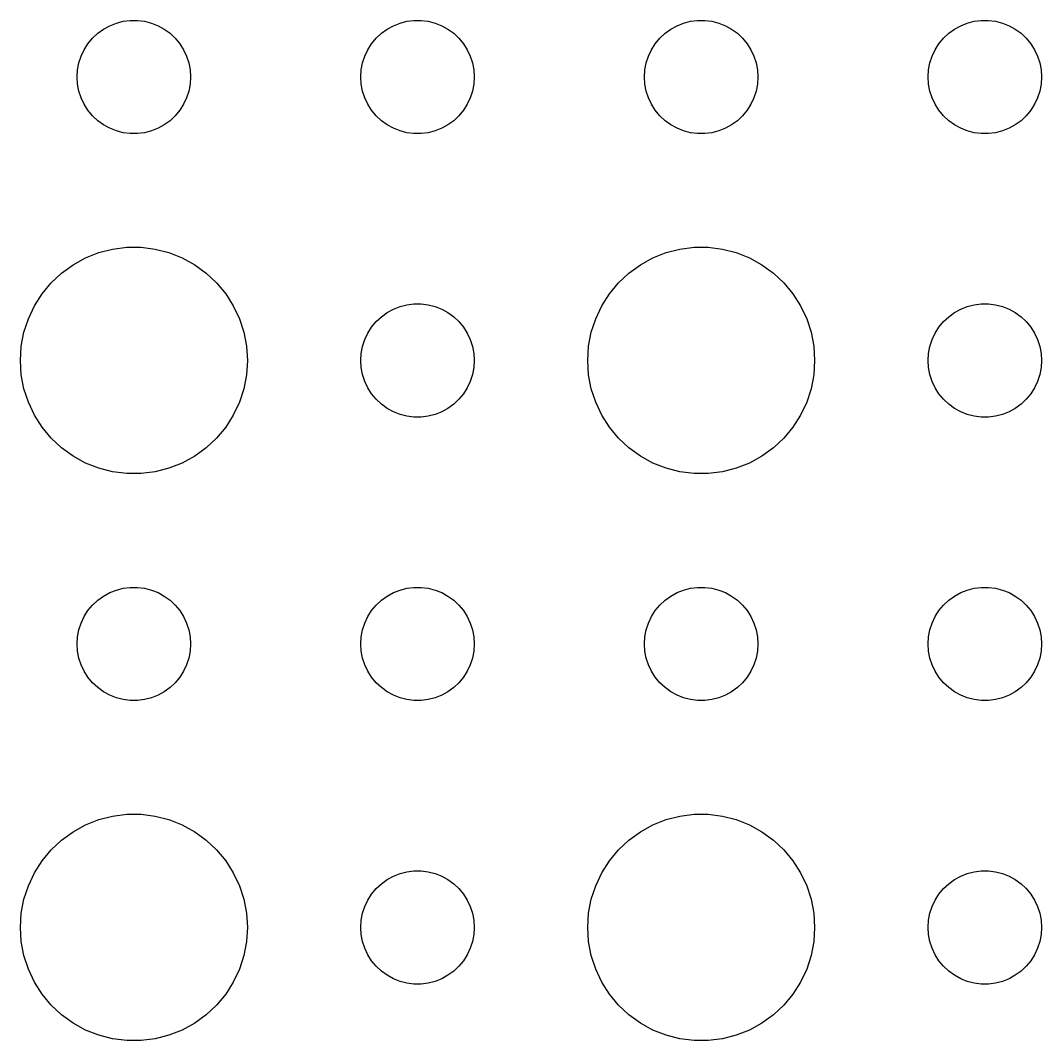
# Model space of a CAD drawing. Header units: metres. Extents: x -112 to 112, y -104 to 104.
# Drawn here: x -3 to 24, y 19.51 to 46.5 of the extents above; entities that cross this region are included whole.
import ezdxf

# ---------------------------------------------------------------- set-up
doc = ezdxf.new("R2010")
doc.units = ezdxf.units.M

msp = doc.modelspace()

# ---------------------------------------------------------------- linework, layer by layer
for p, q in [((-0.46352, 46.4266), (-0.28107, 46.4734)), ((-0.28107, 46.4734), (-0.09418, 46.497)), ((-0.09418, 46.497), (0.09418, 46.497)), ((0.09418, 46.497), (0.28107, 46.4734)), ((0.28107, 46.4734), (0.46352, 46.4266)), ((7.03647, 46.4266), (7.21892, 46.4734)), ((7.21892, 46.4734), (7.40581, 46.497)), ((7.40581, 46.497), (7.59418, 46.497)), ((7.59418, 46.497), (7.78107, 46.4734)), ((7.78107, 46.4734), (7.96352, 46.4266)), ((14.5365, 46.4266), (14.7189, 46.4734)), ((14.7189, 46.4734), (14.9058, 46.497)), ((14.9058, 46.497), (15.0942, 46.497)), ((15.0942, 46.497), (15.2811, 46.4734)), ((15.2811, 46.4734), (15.4635, 46.4266)), ((22.0365, 46.4266), (22.2189, 46.4734)), ((22.2189, 46.4734), (22.4058, 46.497)), ((22.4058, 46.497), (22.5942, 46.497)), ((22.5942, 46.497), (22.7811, 46.4734)), ((22.7811, 46.4734), (22.9635, 46.4266)), ((-0.95613, 46.1558), (-0.80373, 46.2665)), ((-0.80373, 46.2665), (-0.63866, 46.3572)), ((-0.63866, 46.3572), (-0.46352, 46.4266)), ((0.46352, 46.4266), (0.63866, 46.3572)), ((0.63866, 46.3572), (0.80373, 46.2665)), ((0.80373, 46.2665), (0.95613, 46.1558)), ((6.54385, 46.1558), (6.69626, 46.2665)), ((6.69626, 46.2665), (6.86133, 46.3572)), ((6.86133, 46.3572), (7.03647, 46.4266)), ((7.96352, 46.4266), (8.13866, 46.3572)), ((8.13866, 46.3572), (8.30373, 46.2665)), ((8.30373, 46.2665), (8.45613, 46.1558)), ((14.0439, 46.1558), (14.1963, 46.2665)), ((14.1963, 46.2665), (14.3613, 46.3572)), ((14.3613, 46.3572), (14.5365, 46.4266)), ((15.4635, 46.4266), (15.6387, 46.3572)), ((15.6387, 46.3572), (15.8037, 46.2665)), ((15.8037, 46.2665), (15.9561, 46.1558)), ((21.5439, 46.1558), (21.6963, 46.2665)), ((21.6963, 46.2665), (21.8613, 46.3572)), ((21.8613, 46.3572), (22.0365, 46.4266)), ((22.9635, 46.4266), (23.1387, 46.3572)), ((23.1387, 46.3572), (23.3037, 46.2665)), ((23.3037, 46.2665), (23.4561, 46.1558)), ((-1.21352, 45.8817), (-1.09344, 46.0268)), ((-1.09344, 46.0268), (-0.95613, 46.1558)), ((0.95613, 46.1558), (1.09344, 46.0268)), ((1.09344, 46.0268), (1.21352, 45.8817)), ((6.28647, 45.8817), (6.40654, 46.0268)), ((6.40654, 46.0268), (6.54385, 46.1558)), ((8.45613, 46.1558), (8.59344, 46.0268)), ((8.59344, 46.0268), (8.71352, 45.8817)), ((13.7865, 45.8817), (13.9065, 46.0268)), ((13.9065, 46.0268), (14.0439, 46.1558)), ((15.9561, 46.1558), (16.0934, 46.0268)), ((16.0934, 46.0268), (16.2135, 45.8817)), ((21.2865, 45.8817), (21.4065, 46.0268)), ((21.4065, 46.0268), (21.5439, 46.1558)), ((23.4561, 46.1558), (23.5934, 46.0268)), ((23.5934, 46.0268), (23.7135, 45.8817)), ((-1.39465, 45.5522), (-1.31445, 45.7226)), ((-1.31445, 45.7226), (-1.21352, 45.8817)), ((1.21352, 45.8817), (1.31445, 45.7226)), ((1.31445, 45.7226), (1.39465, 45.5522)), ((6.10533, 45.5522), (6.18553, 45.7226)), ((6.18553, 45.7226), (6.28647, 45.8817)), ((8.71352, 45.8817), (8.81445, 45.7226)), ((8.81445, 45.7226), (8.89465, 45.5522)), ((13.6053, 45.5522), (13.6855, 45.7226)), ((13.6855, 45.7226), (13.7865, 45.8817)), ((16.2135, 45.8817), (16.3145, 45.7226)), ((16.3145, 45.7226), (16.3947, 45.5522)), ((21.1053, 45.5522), (21.1855, 45.7226)), ((21.1855, 45.7226), (21.2865, 45.8817)), ((23.7135, 45.8817), (23.8145, 45.7226)), ((23.8145, 45.7226), (23.8947, 45.5522)), ((-1.48816, 45.188), (-1.45287, 45.373)), ((-1.45287, 45.373), (-1.39465, 45.5522)), ((1.39465, 45.5522), (1.45287, 45.373)), ((1.45287, 45.373), (1.48816, 45.188)), ((6.01183, 45.188), (6.04712, 45.373)), ((6.04712, 45.373), (6.10533, 45.5522)), ((8.89465, 45.5522), (8.95287, 45.373)), ((8.95287, 45.373), (8.98816, 45.188)), ((13.5118, 45.188), (13.5471, 45.373)), ((13.5471, 45.373), (13.6053, 45.5522)), ((16.3947, 45.5522), (16.4529, 45.373)), ((16.4529, 45.373), (16.4882, 45.188)), ((21.0118, 45.188), (21.0471, 45.373)), ((21.0471, 45.373), (21.1053, 45.5522)), ((23.8947, 45.5522), (23.9529, 45.373)), ((23.9529, 45.373), (23.9882, 45.188)), ((-1.5, 45), (-1.48816, 45.188)), ((1.48816, 45.188), (1.5, 45)), ((6, 45), (6.01183, 45.188)), ((8.98816, 45.188), (9, 45)), ((13.5, 45), (13.5118, 45.188)), ((16.4882, 45.188), (16.5, 45)), ((21, 45), (21.0118, 45.188)), ((23.9882, 45.188), (24, 45)), ((-1.48816, 44.812), (-1.5, 45)), ((1.5, 45), (1.48816, 44.812)), ((6.01183, 44.812), (6, 45)), ((9, 45), (8.98816, 44.812)), ((13.5118, 44.812), (13.5, 45)), ((16.5, 45), (16.4882, 44.812)), ((21.0118, 44.812), (21, 45)), ((24, 45), (23.9882, 44.812)), ((-1.45287, 44.627), (-1.48816, 44.812)), ((-1.39465, 44.4478), (-1.45287, 44.627)), ((1.45287, 44.627), (1.39465, 44.4478)), ((1.48816, 44.812), (1.45287, 44.627)), ((6.04712, 44.627), (6.01183, 44.812)), ((6.10533, 44.4478), (6.04712, 44.627)), ((8.95287, 44.627), (8.89465, 44.4478)), ((8.98816, 44.812), (8.95287, 44.627)), ((13.5471, 44.627), (13.5118, 44.812)), ((13.6053, 44.4478), (13.5471, 44.627)), ((16.4529, 44.627), (16.3947, 44.4478)), ((16.4882, 44.812), (16.4529, 44.627)), ((21.0471, 44.627), (21.0118, 44.812)), ((21.1053, 44.4478), (21.0471, 44.627)), ((23.9529, 44.627), (23.8947, 44.4478)), ((23.9882, 44.812), (23.9529, 44.627)), ((-1.31445, 44.2774), (-1.39465, 44.4478)), ((1.39465, 44.4478), (1.31445, 44.2774)), ((6.18553, 44.2774), (6.10533, 44.4478)), ((8.89465, 44.4478), (8.81445, 44.2774)), ((13.6855, 44.2774), (13.6053, 44.4478)), ((16.3947, 44.4478), (16.3145, 44.2774)), ((21.1855, 44.2774), (21.1053, 44.4478)), ((23.8947, 44.4478), (23.8145, 44.2774)), ((-1.21352, 44.1183), (-1.31445, 44.2774)), ((-1.09344, 43.9732), (-1.21352, 44.1183)), ((1.21352, 44.1183), (1.09344, 43.9732)), ((1.31445, 44.2774), (1.21352, 44.1183)), ((6.28647, 44.1183), (6.18553, 44.2774)), ((6.40654, 43.9732), (6.28647, 44.1183)), ((8.71352, 44.1183), (8.59344, 43.9732)), ((8.81445, 44.2774), (8.71352, 44.1183)), ((13.7865, 44.1183), (13.6855, 44.2774)), ((13.9065, 43.9732), (13.7865, 44.1183)), ((16.2135, 44.1183), (16.0934, 43.9732)), ((16.3145, 44.2774), (16.2135, 44.1183)), ((21.2865, 44.1183), (21.1855, 44.2774)), ((21.4065, 43.9732), (21.2865, 44.1183)), ((23.7135, 44.1183), (23.5934, 43.9732)), ((23.8145, 44.2774), (23.7135, 44.1183)), ((-0.95613, 43.8442), (-1.09344, 43.9732)), ((-0.80373, 43.7335), (-0.95613, 43.8442)), ((0.95613, 43.8442), (0.80373, 43.7335)), ((1.09344, 43.9732), (0.95613, 43.8442)), ((6.54385, 43.8442), (6.40654, 43.9732)), ((6.69626, 43.7335), (6.54385, 43.8442)), ((8.45613, 43.8442), (8.30373, 43.7335)), ((8.59344, 43.9732), (8.45613, 43.8442)), ((14.0439, 43.8442), (13.9065, 43.9732)), ((14.1963, 43.7335), (14.0439, 43.8442)), ((15.9561, 43.8442), (15.8037, 43.7335)), ((16.0934, 43.9732), (15.9561, 43.8442)), ((21.5439, 43.8442), (21.4065, 43.9732)), ((21.6963, 43.7335), (21.5439, 43.8442)), ((23.4561, 43.8442), (23.3037, 43.7335)), ((23.5934, 43.9732), (23.4561, 43.8442)), ((-0.63866, 43.6428), (-0.80373, 43.7335)), ((-0.46352, 43.5734), (-0.63866, 43.6428)), ((-0.28107, 43.5266), (-0.46352, 43.5734)), ((-0.09418, 43.503), (-0.28107, 43.5266)), ((0.09418, 43.503), (-0.09418, 43.503)), ((0.28107, 43.5266), (0.09418, 43.503)), ((0.46352, 43.5734), (0.28107, 43.5266)), ((0.63866, 43.6428), (0.46352, 43.5734)), ((0.80373, 43.7335), (0.63866, 43.6428)), ((6.86133, 43.6428), (6.69626, 43.7335)), ((7.03647, 43.5734), (6.86133, 43.6428)), ((7.21892, 43.5266), (7.03647, 43.5734)), ((7.40581, 43.503), (7.21892, 43.5266)), ((7.59418, 43.503), (7.40581, 43.503)), ((7.78107, 43.5266), (7.59418, 43.503)), ((7.96352, 43.5734), (7.78107, 43.5266)), ((8.13866, 43.6428), (7.96352, 43.5734)), ((8.30373, 43.7335), (8.13866, 43.6428)), ((14.3613, 43.6428), (14.1963, 43.7335)), ((14.5365, 43.5734), (14.3613, 43.6428)), ((14.7189, 43.5266), (14.5365, 43.5734)), ((14.9058, 43.503), (14.7189, 43.5266)), ((15.0942, 43.503), (14.9058, 43.503)), ((15.2811, 43.5266), (15.0942, 43.503)), ((15.4635, 43.5734), (15.2811, 43.5266)), ((15.6387, 43.6428), (15.4635, 43.5734)), ((15.8037, 43.7335), (15.6387, 43.6428)), ((21.8613, 43.6428), (21.6963, 43.7335)), ((22.0365, 43.5734), (21.8613, 43.6428)), ((22.2189, 43.5266), (22.0365, 43.5734)), ((22.4058, 43.503), (22.2189, 43.5266)), ((22.5942, 43.503), (22.4058, 43.503)), ((22.7811, 43.5266), (22.5942, 43.503)), ((22.9635, 43.5734), (22.7811, 43.5266)), ((23.1387, 43.6428), (22.9635, 43.5734)), ((23.3037, 43.7335), (23.1387, 43.6428)), ((-1.27733, 40.2145), (-0.92705, 40.3532)), ((-0.92705, 40.3532), (-0.56213, 40.4469)), ((-0.56213, 40.4469), (-0.18837, 40.4941)), ((-0.18837, 40.4941), (0.18837, 40.4941)), ((0.18837, 40.4941), (0.56213, 40.4469)), ((0.56213, 40.4469), (0.92705, 40.3532)), ((0.92705, 40.3532), (1.27733, 40.2145)), ((13.7227, 40.2145), (14.0729, 40.3532)), ((14.0729, 40.3532), (14.4379, 40.4469)), ((14.4379, 40.4469), (14.8116, 40.4941)), ((14.8116, 40.4941), (15.1884, 40.4941)), ((15.1884, 40.4941), (15.5621, 40.4469)), ((15.5621, 40.4469), (15.927, 40.3532)), ((15.927, 40.3532), (16.2773, 40.2145)), ((-1.91226, 39.8115), (-1.60747, 40.033)), ((-1.60747, 40.033), (-1.27733, 40.2145)), ((1.27733, 40.2145), (1.60747, 40.033)), ((1.60747, 40.033), (1.91226, 39.8115)), ((13.0877, 39.8115), (13.3925, 40.033)), ((13.3925, 40.033), (13.7227, 40.2145)), ((16.2773, 40.2145), (16.6075, 40.033)), ((16.6075, 40.033), (16.9123, 39.8115)), ((-2.1869, 39.5536), (-1.91226, 39.8115)), ((1.91226, 39.8115), (2.1869, 39.5536)), ((12.8131, 39.5536), (13.0877, 39.8115)), ((16.9123, 39.8115), (17.1869, 39.5536)), ((-2.42705, 39.2634), (-2.1869, 39.5536)), ((2.1869, 39.5536), (2.42705, 39.2634)), ((12.5729, 39.2634), (12.8131, 39.5536)), ((17.1869, 39.5536), (17.427, 39.2634)), ((-2.62891, 38.9453), (-2.42705, 39.2634)), ((2.42705, 39.2634), (2.62891, 38.9453)), ((12.3711, 38.9453), (12.5729, 39.2634)), ((17.427, 39.2634), (17.6289, 38.9453)), ((-2.78932, 38.6044), (-2.62891, 38.9453)), ((2.62891, 38.9453), (2.78932, 38.6044)), ((6.86133, 38.8572), (7.03647, 38.9266)), ((7.03647, 38.9266), (7.21892, 38.9734)), ((7.21892, 38.9734), (7.40581, 38.997)), ((7.40581, 38.997), (7.59418, 38.997)), ((7.59418, 38.997), (7.78107, 38.9734)), ((7.78107, 38.9734), (7.96352, 38.9266)), ((7.96352, 38.9266), (8.13866, 38.8572)), ((12.2107, 38.6044), (12.3711, 38.9453)), ((17.6289, 38.9453), (17.7893, 38.6044)), ((21.8613, 38.8572), (22.0365, 38.9266)), ((22.0365, 38.9266), (22.2189, 38.9734)), ((22.2189, 38.9734), (22.4058, 38.997)), ((22.4058, 38.997), (22.5942, 38.997)), ((22.5942, 38.997), (22.7811, 38.9734)), ((22.7811, 38.9734), (22.9635, 38.9266)), ((22.9635, 38.9266), (23.1387, 38.8572)), ((6.40654, 38.5268), (6.54385, 38.6558)), ((6.54385, 38.6558), (6.69626, 38.7665)), ((6.69626, 38.7665), (6.86133, 38.8572)), ((8.13866, 38.8572), (8.30373, 38.7665)), ((8.30373, 38.7665), (8.45613, 38.6558)), ((8.45613, 38.6558), (8.59344, 38.5268)), ((21.4065, 38.5268), (21.5439, 38.6558)), ((21.5439, 38.6558), (21.6963, 38.7665)), ((21.6963, 38.7665), (21.8613, 38.8572)), ((23.1387, 38.8572), (23.3037, 38.7665)), ((23.3037, 38.7665), (23.4561, 38.6558)), ((23.4561, 38.6558), (23.5934, 38.5268)), ((-2.90575, 38.2461), (-2.78932, 38.6044)), ((2.78932, 38.6044), (2.90575, 38.2461)), ((6.18553, 38.2226), (6.28647, 38.3817)), ((6.28647, 38.3817), (6.40654, 38.5268)), ((8.59344, 38.5268), (8.71352, 38.3817)), ((8.71352, 38.3817), (8.81445, 38.2226)), ((12.0942, 38.2461), (12.2107, 38.6044)), ((17.7893, 38.6044), (17.9057, 38.2461)), ((21.1855, 38.2226), (21.2865, 38.3817)), ((21.2865, 38.3817), (21.4065, 38.5268)), ((23.5934, 38.5268), (23.7135, 38.3817)), ((23.7135, 38.3817), (23.8145, 38.2226)), ((-2.97633, 37.876), (-2.90575, 38.2461)), ((2.90575, 38.2461), (2.97633, 37.876)), ((6.10533, 38.0522), (6.18553, 38.2226)), ((8.81445, 38.2226), (8.89465, 38.0522)), ((12.0237, 37.876), (12.0942, 38.2461)), ((17.9057, 38.2461), (17.9763, 37.876)), ((21.1053, 38.0522), (21.1855, 38.2226)), ((23.8145, 38.2226), (23.8947, 38.0522)), ((-3, 37.5), (-2.97633, 37.876)), ((2.97633, 37.876), (3, 37.5)), ((6.01183, 37.688), (6.04712, 37.873)), ((6.04712, 37.873), (6.10533, 38.0522)), ((8.89465, 38.0522), (8.95287, 37.873)), ((8.95287, 37.873), (8.98816, 37.688)), ((12, 37.5), (12.0237, 37.876)), ((17.9763, 37.876), (18, 37.5)), ((21.0118, 37.688), (21.0471, 37.873)), ((21.0471, 37.873), (21.1053, 38.0522)), ((23.8947, 38.0522), (23.9529, 37.873)), ((23.9529, 37.873), (23.9882, 37.688)), ((6, 37.5), (6.01183, 37.688)), ((8.98816, 37.688), (9, 37.5)), ((21, 37.5), (21.0118, 37.688)), ((23.9882, 37.688), (24, 37.5)), ((-2.97633, 37.124), (-3, 37.5)), ((3, 37.5), (2.97633, 37.124)), ((6.01183, 37.312), (6, 37.5)), ((6.04712, 37.127), (6.01183, 37.312)), ((8.98816, 37.312), (8.95287, 37.127)), ((9, 37.5), (8.98816, 37.312)), ((12.0237, 37.124), (12, 37.5)), ((18, 37.5), (17.9763, 37.124)), ((21.0118, 37.312), (21, 37.5)), ((21.0471, 37.127), (21.0118, 37.312)), ((23.9882, 37.312), (23.9529, 37.127)), ((24, 37.5), (23.9882, 37.312)), ((-2.90575, 36.7539), (-2.97633, 37.124)), ((2.97633, 37.124), (2.90575, 36.7539)), ((6.10533, 36.9478), (6.04712, 37.127)), ((8.95287, 37.127), (8.89465, 36.9478)), ((12.0942, 36.7539), (12.0237, 37.124)), ((17.9763, 37.124), (17.9057, 36.7539)), ((21.1053, 36.9478), (21.0471, 37.127)), ((23.9529, 37.127), (23.8947, 36.9478)), ((-2.78932, 36.3956), (-2.90575, 36.7539)), ((2.90575, 36.7539), (2.78932, 36.3956)), ((6.18553, 36.7774), (6.10533, 36.9478)), ((6.28647, 36.6183), (6.18553, 36.7774)), ((8.81445, 36.7774), (8.71352, 36.6183)), ((8.89465, 36.9478), (8.81445, 36.7774)), ((12.2107, 36.3956), (12.0942, 36.7539)), ((17.9057, 36.7539), (17.7893, 36.3956)), ((21.1855, 36.7774), (21.1053, 36.9478)), ((21.2865, 36.6183), (21.1855, 36.7774)), ((23.8145, 36.7774), (23.7135, 36.6183)), ((23.8947, 36.9478), (23.8145, 36.7774)), ((6.40654, 36.4732), (6.28647, 36.6183)), ((6.54385, 36.3442), (6.40654, 36.4732)), ((8.59344, 36.4732), (8.45613, 36.3442)), ((8.71352, 36.6183), (8.59344, 36.4732)), ((21.4065, 36.4732), (21.2865, 36.6183)), ((21.5439, 36.3442), (21.4065, 36.4732)), ((23.5934, 36.4732), (23.4561, 36.3442)), ((23.7135, 36.6183), (23.5934, 36.4732)), ((-2.62891, 36.0547), (-2.78932, 36.3956)), ((2.78932, 36.3956), (2.62891, 36.0547)), ((6.69626, 36.2335), (6.54385, 36.3442)), ((6.86133, 36.1428), (6.69626, 36.2335)), ((8.30373, 36.2335), (8.13866, 36.1428)), ((8.45613, 36.3442), (8.30373, 36.2335)), ((12.3711, 36.0547), (12.2107, 36.3956)), ((17.7893, 36.3956), (17.6289, 36.0547)), ((21.6963, 36.2335), (21.5439, 36.3442)), ((21.8613, 36.1428), (21.6963, 36.2335)), ((23.3037, 36.2335), (23.1387, 36.1428)), ((23.4561, 36.3442), (23.3037, 36.2335)), ((-2.42705, 35.7366), (-2.62891, 36.0547)), ((2.62891, 36.0547), (2.42705, 35.7366)), ((7.03647, 36.0734), (6.86133, 36.1428)), ((7.21892, 36.0266), (7.03647, 36.0734)), ((7.40581, 36.003), (7.21892, 36.0266)), ((7.59418, 36.003), (7.40581, 36.003)), ((7.78107, 36.0266), (7.59418, 36.003)), ((7.96352, 36.0734), (7.78107, 36.0266)), ((8.13866, 36.1428), (7.96352, 36.0734)), ((12.5729, 35.7366), (12.3711, 36.0547)), ((17.6289, 36.0547), (17.427, 35.7366)), ((22.0365, 36.0734), (21.8613, 36.1428)), ((22.2189, 36.0266), (22.0365, 36.0734)), ((22.4058, 36.003), (22.2189, 36.0266)), ((22.5942, 36.003), (22.4058, 36.003)), ((22.7811, 36.0266), (22.5942, 36.003)), ((22.9635, 36.0734), (22.7811, 36.0266)), ((23.1387, 36.1428), (22.9635, 36.0734)), ((-2.1869, 35.4464), (-2.42705, 35.7366)), ((2.42705, 35.7366), (2.1869, 35.4464)), ((12.8131, 35.4464), (12.5729, 35.7366)), ((17.427, 35.7366), (17.1869, 35.4464)), ((-1.91226, 35.1885), (-2.1869, 35.4464)), ((2.1869, 35.4464), (1.91226, 35.1885)), ((13.0877, 35.1885), (12.8131, 35.4464)), ((17.1869, 35.4464), (16.9123, 35.1885)), ((-1.60747, 34.967), (-1.91226, 35.1885)), ((1.91226, 35.1885), (1.60747, 34.967)), ((13.3925, 34.967), (13.0877, 35.1885)), ((16.9123, 35.1885), (16.6075, 34.967)), ((-1.27733, 34.7855), (-1.60747, 34.967)), ((1.60747, 34.967), (1.27733, 34.7855)), ((13.7227, 34.7855), (13.3925, 34.967)), ((16.6075, 34.967), (16.2773, 34.7855)), ((-0.92705, 34.6468), (-1.27733, 34.7855)), ((-0.56213, 34.5531), (-0.92705, 34.6468)), ((0.92705, 34.6468), (0.56213, 34.5531)), ((1.27733, 34.7855), (0.92705, 34.6468)), ((14.0729, 34.6468), (13.7227, 34.7855)), ((14.4379, 34.5531), (14.0729, 34.6468)), ((15.927, 34.6468), (15.5621, 34.5531)), ((16.2773, 34.7855), (15.927, 34.6468)), ((-0.18837, 34.5059), (-0.56213, 34.5531)), ((0.18837, 34.5059), (-0.18837, 34.5059)), ((0.56213, 34.5531), (0.18837, 34.5059)), ((14.8116, 34.5059), (14.4379, 34.5531)), ((15.1884, 34.5059), (14.8116, 34.5059)), ((15.5621, 34.5531), (15.1884, 34.5059)), ((-0.80373, 31.2665), (-0.63866, 31.3572)), ((-0.63866, 31.3572), (-0.46352, 31.4266)), ((-0.46352, 31.4266), (-0.28107, 31.4734)), ((-0.28107, 31.4734), (-0.09418, 31.497)), ((-0.09418, 31.497), (0.09418, 31.497)), ((0.09418, 31.497), (0.28107, 31.4734)), ((0.28107, 31.4734), (0.46352, 31.4266)), ((0.46352, 31.4266), (0.63866, 31.3572)), ((0.63866, 31.3572), (0.80373, 31.2665)), ((6.69626, 31.2665), (6.86133, 31.3572)), ((6.86133, 31.3572), (7.03647, 31.4266)), ((7.03647, 31.4266), (7.21892, 31.4734)), ((7.21892, 31.4734), (7.40581, 31.497)), ((7.40581, 31.497), (7.59418, 31.497)), ((7.59418, 31.497), (7.78107, 31.4734)), ((7.78107, 31.4734), (7.96352, 31.4266)), ((7.96352, 31.4266), (8.13866, 31.3572)), ((8.13866, 31.3572), (8.30373, 31.2665)), ((14.1963, 31.2665), (14.3613, 31.3572)), ((14.3613, 31.3572), (14.5365, 31.4266)), ((14.5365, 31.4266), (14.7189, 31.4734)), ((14.7189, 31.4734), (14.9058, 31.497)), ((14.9058, 31.497), (15.0942, 31.497)), ((15.0942, 31.497), (15.2811, 31.4734)), ((15.2811, 31.4734), (15.4635, 31.4266)), ((15.4635, 31.4266), (15.6387, 31.3572)), ((15.6387, 31.3572), (15.8037, 31.2665)), ((21.6963, 31.2665), (21.8613, 31.3572)), ((21.8613, 31.3572), (22.0365, 31.4266)), ((22.0365, 31.4266), (22.2189, 31.4734)), ((22.2189, 31.4734), (22.4058, 31.497)), ((22.4058, 31.497), (22.5942, 31.497)), ((22.5942, 31.497), (22.7811, 31.4734)), ((22.7811, 31.4734), (22.9635, 31.4266)), ((22.9635, 31.4266), (23.1387, 31.3572)), ((23.1387, 31.3572), (23.3037, 31.2665)), ((-1.09344, 31.0268), (-0.95613, 31.1558)), ((-0.95613, 31.1558), (-0.80373, 31.2665)), ((0.80373, 31.2665), (0.95613, 31.1558)), ((0.95613, 31.1558), (1.09344, 31.0268)), ((6.40654, 31.0268), (6.54385, 31.1558)), ((6.54385, 31.1558), (6.69626, 31.2665)), ((8.30373, 31.2665), (8.45613, 31.1558)), ((8.45613, 31.1558), (8.59344, 31.0268)), ((13.9065, 31.0268), (14.0439, 31.1558)), ((14.0439, 31.1558), (14.1963, 31.2665)), ((15.8037, 31.2665), (15.9561, 31.1558)), ((15.9561, 31.1558), (16.0934, 31.0268)), ((21.4065, 31.0268), (21.5439, 31.1558)), ((21.5439, 31.1558), (21.6963, 31.2665)), ((23.3037, 31.2665), (23.4561, 31.1558)), ((23.4561, 31.1558), (23.5934, 31.0268)), ((-1.31445, 30.7226), (-1.21352, 30.8817)), ((-1.21352, 30.8817), (-1.09344, 31.0268)), ((1.09344, 31.0268), (1.21352, 30.8817)), ((1.21352, 30.8817), (1.31445, 30.7226)), ((6.18553, 30.7226), (6.28647, 30.8817)), ((6.28647, 30.8817), (6.40654, 31.0268)), ((8.59344, 31.0268), (8.71352, 30.8817)), ((8.71352, 30.8817), (8.81445, 30.7226)), ((13.6855, 30.7226), (13.7865, 30.8817)), ((13.7865, 30.8817), (13.9065, 31.0268)), ((16.0934, 31.0268), (16.2135, 30.8817)), ((16.2135, 30.8817), (16.3145, 30.7226)), ((21.1855, 30.7226), (21.2865, 30.8817)), ((21.2865, 30.8817), (21.4065, 31.0268)), ((23.5934, 31.0268), (23.7135, 30.8817)), ((23.7135, 30.8817), (23.8145, 30.7226)), ((-1.45287, 30.373), (-1.39465, 30.5522)), ((-1.39465, 30.5522), (-1.31445, 30.7226)), ((1.31445, 30.7226), (1.39465, 30.5522)), ((1.39465, 30.5522), (1.45287, 30.373)), ((6.04712, 30.373), (6.10533, 30.5522)), ((6.10533, 30.5522), (6.18553, 30.7226)), ((8.81445, 30.7226), (8.89465, 30.5522)), ((8.89465, 30.5522), (8.95287, 30.373)), ((13.5471, 30.373), (13.6053, 30.5522)), ((13.6053, 30.5522), (13.6855, 30.7226)), ((16.3145, 30.7226), (16.3947, 30.5522)), ((16.3947, 30.5522), (16.4529, 30.373)), ((21.0471, 30.373), (21.1053, 30.5522)), ((21.1053, 30.5522), (21.1855, 30.7226)), ((23.8145, 30.7226), (23.8947, 30.5522)), ((23.8947, 30.5522), (23.9529, 30.373)), ((-1.48816, 30.188), (-1.45287, 30.373)), ((1.45287, 30.373), (1.48816, 30.188)), ((6.01183, 30.188), (6.04712, 30.373)), ((8.95287, 30.373), (8.98816, 30.188)), ((13.5118, 30.188), (13.5471, 30.373)), ((16.4529, 30.373), (16.4882, 30.188)), ((21.0118, 30.188), (21.0471, 30.373)), ((23.9529, 30.373), (23.9882, 30.188)), ((-1.5, 30), (-1.48816, 30.188)), ((-1.48816, 29.812), (-1.5, 30)), ((1.48816, 30.188), (1.5, 30)), ((1.5, 30), (1.48816, 29.812)), ((6, 30), (6.01183, 30.188)), ((6.01183, 29.812), (6, 30)), ((8.98816, 30.188), (9, 30)), ((9, 30), (8.98816, 29.812)), ((13.5, 30), (13.5118, 30.188)), ((13.5118, 29.812), (13.5, 30)), ((16.4882, 30.188), (16.5, 30)), ((16.5, 30), (16.4882, 29.812)), ((21, 30), (21.0118, 30.188)), ((21.0118, 29.812), (21, 30)), ((23.9882, 30.188), (24, 30)), ((24, 30), (23.9882, 29.812)), ((-1.45287, 29.627), (-1.48816, 29.812)), ((1.48816, 29.812), (1.45287, 29.627)), ((6.04712, 29.627), (6.01183, 29.812)), ((8.98816, 29.812), (8.95287, 29.627)), ((13.5471, 29.627), (13.5118, 29.812)), ((16.4882, 29.812), (16.4529, 29.627)), ((21.0471, 29.627), (21.0118, 29.812)), ((23.9882, 29.812), (23.9529, 29.627)), ((-1.39465, 29.4478), (-1.45287, 29.627)), ((-1.31445, 29.2774), (-1.39465, 29.4478)), ((1.39465, 29.4478), (1.31445, 29.2774)), ((1.45287, 29.627), (1.39465, 29.4478)), ((6.10533, 29.4478), (6.04712, 29.627)), ((6.18553, 29.2774), (6.10533, 29.4478)), ((8.89465, 29.4478), (8.81445, 29.2774)), ((8.95287, 29.627), (8.89465, 29.4478)), ((13.6053, 29.4478), (13.5471, 29.627)), ((13.6855, 29.2774), (13.6053, 29.4478)), ((16.3947, 29.4478), (16.3145, 29.2774)), ((16.4529, 29.627), (16.3947, 29.4478)), ((21.1053, 29.4478), (21.0471, 29.627)), ((21.1855, 29.2774), (21.1053, 29.4478)), ((23.8947, 29.4478), (23.8145, 29.2774)), ((23.9529, 29.627), (23.8947, 29.4478)), ((-1.21352, 29.1183), (-1.31445, 29.2774)), ((1.31445, 29.2774), (1.21352, 29.1183)), ((6.28647, 29.1183), (6.18553, 29.2774)), ((8.81445, 29.2774), (8.71352, 29.1183)), ((13.7865, 29.1183), (13.6855, 29.2774)), ((16.3145, 29.2774), (16.2135, 29.1183)), ((21.2865, 29.1183), (21.1855, 29.2774)), ((23.8145, 29.2774), (23.7135, 29.1183)), ((-1.09344, 28.9732), (-1.21352, 29.1183)), ((-0.95613, 28.8442), (-1.09344, 28.9732)), ((1.09344, 28.9732), (0.95613, 28.8442)), ((1.21352, 29.1183), (1.09344, 28.9732)), ((6.40654, 28.9732), (6.28647, 29.1183)), ((6.54385, 28.8442), (6.40654, 28.9732)), ((8.59344, 28.9732), (8.45613, 28.8442)), ((8.71352, 29.1183), (8.59344, 28.9732)), ((13.9065, 28.9732), (13.7865, 29.1183)), ((14.0439, 28.8442), (13.9065, 28.9732)), ((16.0934, 28.9732), (15.9561, 28.8442)), ((16.2135, 29.1183), (16.0934, 28.9732)), ((21.4065, 28.9732), (21.2865, 29.1183)), ((21.5439, 28.8442), (21.4065, 28.9732)), ((23.5934, 28.9732), (23.4561, 28.8442)), ((23.7135, 29.1183), (23.5934, 28.9732)), ((-0.80373, 28.7335), (-0.95613, 28.8442)), ((-0.63866, 28.6427), (-0.80373, 28.7335)), ((-0.46352, 28.5734), (-0.63866, 28.6427)), ((0.63866, 28.6427), (0.46352, 28.5734)), ((0.80373, 28.7335), (0.63866, 28.6427)), ((0.95613, 28.8442), (0.80373, 28.7335)), ((6.69626, 28.7335), (6.54385, 28.8442)), ((6.86133, 28.6427), (6.69626, 28.7335)), ((7.03647, 28.5734), (6.86133, 28.6427)), ((8.13866, 28.6427), (7.96352, 28.5734)), ((8.30373, 28.7335), (8.13866, 28.6427)), ((8.45613, 28.8442), (8.30373, 28.7335)), ((14.1963, 28.7335), (14.0439, 28.8442)), ((14.3613, 28.6427), (14.1963, 28.7335)), ((14.5365, 28.5734), (14.3613, 28.6427)), ((15.6387, 28.6427), (15.4635, 28.5734)), ((15.8037, 28.7335), (15.6387, 28.6427)), ((15.9561, 28.8442), (15.8037, 28.7335)), ((21.6963, 28.7335), (21.5439, 28.8442)), ((21.8613, 28.6427), (21.6963, 28.7335)), ((22.0365, 28.5734), (21.8613, 28.6427)), ((23.1387, 28.6427), (22.9635, 28.5734)), ((23.3037, 28.7335), (23.1387, 28.6427)), ((23.4561, 28.8442), (23.3037, 28.7335)), ((-0.28107, 28.5266), (-0.46352, 28.5734)), ((-0.09418, 28.503), (-0.28107, 28.5266)), ((0.09418, 28.503), (-0.09418, 28.503)), ((0.28107, 28.5266), (0.09418, 28.503)), ((0.46352, 28.5734), (0.28107, 28.5266)), ((7.21892, 28.5266), (7.03647, 28.5734)), ((7.40581, 28.503), (7.21892, 28.5266)), ((7.59418, 28.503), (7.40581, 28.503)), ((7.78107, 28.5266), (7.59418, 28.503)), ((7.96352, 28.5734), (7.78107, 28.5266)), ((14.7189, 28.5266), (14.5365, 28.5734)), ((14.9058, 28.503), (14.7189, 28.5266)), ((15.0942, 28.503), (14.9058, 28.503)), ((15.2811, 28.5266), (15.0942, 28.503)), ((15.4635, 28.5734), (15.2811, 28.5266)), ((22.2189, 28.5266), (22.0365, 28.5734)), ((22.4058, 28.503), (22.2189, 28.5266)), ((22.5942, 28.503), (22.4058, 28.503)), ((22.7811, 28.5266), (22.5942, 28.503)), ((22.9635, 28.5734), (22.7811, 28.5266)), ((-0.92705, 25.3532), (-0.56213, 25.4469)), ((-0.56213, 25.4469), (-0.18837, 25.4941)), ((-0.18837, 25.4941), (0.18837, 25.4941)), ((0.18837, 25.4941), (0.56213, 25.4469)), ((0.56213, 25.4469), (0.92705, 25.3532)), ((14.0729, 25.3532), (14.4379, 25.4469)), ((14.4379, 25.4469), (14.8116, 25.4941)), ((14.8116, 25.4941), (15.1884, 25.4941)), ((15.1884, 25.4941), (15.5621, 25.4469)), ((15.5621, 25.4469), (15.927, 25.3532)), ((-1.60747, 25.033), (-1.27733, 25.2145)), ((-1.27733, 25.2145), (-0.92705, 25.3532)), ((0.92705, 25.3532), (1.27733, 25.2145)), ((1.27733, 25.2145), (1.60747, 25.033)), ((13.3925, 25.033), (13.7227, 25.2145)), ((13.7227, 25.2145), (14.0729, 25.3532)), ((15.927, 25.3532), (16.2773, 25.2145)), ((16.2773, 25.2145), (16.6075, 25.033)), ((-1.91226, 24.8115), (-1.60747, 25.033)), ((1.60747, 25.033), (1.91226, 24.8115)), ((13.0877, 24.8115), (13.3925, 25.033)), ((16.6075, 25.033), (16.9123, 24.8115)), ((-2.1869, 24.5536), (-1.91226, 24.8115)), ((1.91226, 24.8115), (2.1869, 24.5536)), ((12.8131, 24.5536), (13.0877, 24.8115)), ((16.9123, 24.8115), (17.1869, 24.5536)), ((-2.42705, 24.2634), (-2.1869, 24.5536)), ((2.1869, 24.5536), (2.42705, 24.2634)), ((12.5729, 24.2634), (12.8131, 24.5536)), ((17.1869, 24.5536), (17.427, 24.2634)), ((-2.62891, 23.9453), (-2.42705, 24.2634)), ((2.42705, 24.2634), (2.62891, 23.9453)), ((12.3711, 23.9453), (12.5729, 24.2634)), ((17.427, 24.2634), (17.6289, 23.9453)), ((-2.78932, 23.6044), (-2.62891, 23.9453)), ((2.62891, 23.9453), (2.78932, 23.6044)), ((6.54385, 23.6558), (6.69626, 23.7665)), ((6.69626, 23.7665), (6.86133, 23.8572)), ((6.86133, 23.8572), (7.03647, 23.9266)), ((7.03647, 23.9266), (7.21892, 23.9734)), ((7.21892, 23.9734), (7.40581, 23.997)), ((7.40581, 23.997), (7.59418, 23.997)), ((7.59418, 23.997), (7.78107, 23.9734)), ((7.78107, 23.9734), (7.96352, 23.9266)), ((7.96352, 23.9266), (8.13866, 23.8572)), ((8.13866, 23.8572), (8.30373, 23.7665)), ((8.30373, 23.7665), (8.45613, 23.6558)), ((12.2107, 23.6044), (12.3711, 23.9453)), ((17.6289, 23.9453), (17.7893, 23.6044)), ((21.5439, 23.6558), (21.6963, 23.7665)), ((21.6963, 23.7665), (21.8613, 23.8572)), ((21.8613, 23.8572), (22.0365, 23.9266)), ((22.0365, 23.9266), (22.2189, 23.9734)), ((22.2189, 23.9734), (22.4058, 23.997)), ((22.4058, 23.997), (22.5942, 23.997)), ((22.5942, 23.997), (22.7811, 23.9734)), ((22.7811, 23.9734), (22.9635, 23.9266)), ((22.9635, 23.9266), (23.1387, 23.8572)), ((23.1387, 23.8572), (23.3037, 23.7665)), ((23.3037, 23.7665), (23.4561, 23.6558)), ((-2.90575, 23.2461), (-2.78932, 23.6044)), ((2.78932, 23.6044), (2.90575, 23.2461)), ((6.28647, 23.3817), (6.40654, 23.5268)), ((6.40654, 23.5268), (6.54385, 23.6558)), ((8.45613, 23.6558), (8.59344, 23.5268)), ((8.59344, 23.5268), (8.71352, 23.3817)), ((12.0942, 23.2461), (12.2107, 23.6044)), ((17.7893, 23.6044), (17.9057, 23.2461)), ((21.2865, 23.3817), (21.4065, 23.5268)), ((21.4065, 23.5268), (21.5439, 23.6558)), ((23.4561, 23.6558), (23.5934, 23.5268)), ((23.5934, 23.5268), (23.7135, 23.3817)), ((-2.97633, 22.876), (-2.90575, 23.2461)), ((2.90575, 23.2461), (2.97633, 22.876)), ((6.10533, 23.0522), (6.18553, 23.2226)), ((6.18553, 23.2226), (6.28647, 23.3817)), ((8.71352, 23.3817), (8.81445, 23.2226)), ((8.81445, 23.2226), (8.89465, 23.0522)), ((12.0237, 22.876), (12.0942, 23.2461)), ((17.9057, 23.2461), (17.9763, 22.876)), ((21.1053, 23.0522), (21.1855, 23.2226)), ((21.1855, 23.2226), (21.2865, 23.3817)), ((23.7135, 23.3817), (23.8145, 23.2226)), ((23.8145, 23.2226), (23.8947, 23.0522)), ((6.04712, 22.873), (6.10533, 23.0522)), ((8.89465, 23.0522), (8.95287, 22.873)), ((21.0471, 22.873), (21.1053, 23.0522)), ((23.8947, 23.0522), (23.9529, 22.873)), ((-3, 22.5), (-2.97633, 22.876)), ((2.97633, 22.876), (3, 22.5)), ((6, 22.5), (6.01183, 22.688)), ((6.01183, 22.688), (6.04712, 22.873)), ((8.95287, 22.873), (8.98816, 22.688)), ((8.98816, 22.688), (9, 22.5)), ((12, 22.5), (12.0237, 22.876)), ((17.9763, 22.876), (18, 22.5)), ((21, 22.5), (21.0118, 22.688)), ((21.0118, 22.688), (21.0471, 22.873)), ((23.9529, 22.873), (23.9882, 22.688)), ((23.9882, 22.688), (24, 22.5)), ((-2.97633, 22.124), (-3, 22.5)), ((3, 22.5), (2.97633, 22.124)), ((6.01183, 22.312), (6, 22.5)), ((9, 22.5), (8.98816, 22.312)), ((12.0237, 22.124), (12, 22.5)), ((18, 22.5), (17.9763, 22.124)), ((21.0118, 22.312), (21, 22.5)), ((24, 22.5), (23.9882, 22.312)), ((6.04712, 22.127), (6.01183, 22.312)), ((8.98816, 22.312), (8.95287, 22.127)), ((21.0471, 22.127), (21.0118, 22.312)), ((23.9882, 22.312), (23.9529, 22.127)), ((-2.90575, 21.7539), (-2.97633, 22.124)), ((2.97633, 22.124), (2.90575, 21.7539)), ((6.10533, 21.9478), (6.04712, 22.127)), ((6.18553, 21.7774), (6.10533, 21.9478)), ((8.89465, 21.9478), (8.81445, 21.7774)), ((8.95287, 22.127), (8.89465, 21.9478)), ((12.0942, 21.7539), (12.0237, 22.124)), ((17.9763, 22.124), (17.9057, 21.7539)), ((21.1053, 21.9478), (21.0471, 22.127)), ((21.1855, 21.7774), (21.1053, 21.9478)), ((23.8947, 21.9478), (23.8145, 21.7774)), ((23.9529, 22.127), (23.8947, 21.9478)), ((-2.78932, 21.3956), (-2.90575, 21.7539)), ((2.90575, 21.7539), (2.78932, 21.3956)), ((6.28647, 21.6183), (6.18553, 21.7774)), ((6.40654, 21.4732), (6.28647, 21.6183)), ((8.71352, 21.6183), (8.59344, 21.4732)), ((8.81445, 21.7774), (8.71352, 21.6183)), ((12.2107, 21.3956), (12.0942, 21.7539)), ((17.9057, 21.7539), (17.7893, 21.3956)), ((21.2865, 21.6183), (21.1855, 21.7774)), ((21.4065, 21.4732), (21.2865, 21.6183)), ((23.7135, 21.6183), (23.5934, 21.4732)), ((23.8145, 21.7774), (23.7135, 21.6183)), ((-2.62891, 21.0547), (-2.78932, 21.3956)), ((2.78932, 21.3956), (2.62891, 21.0547)), ((6.54385, 21.3442), (6.40654, 21.4732)), ((6.69626, 21.2335), (6.54385, 21.3442)), ((8.45613, 21.3442), (8.30373, 21.2335)), ((8.59344, 21.4732), (8.45613, 21.3442)), ((12.3711, 21.0547), (12.2107, 21.3956)), ((17.7893, 21.3956), (17.6289, 21.0547)), ((21.5439, 21.3442), (21.4065, 21.4732)), ((21.6963, 21.2335), (21.5439, 21.3442)), ((23.4561, 21.3442), (23.3037, 21.2335)), ((23.5934, 21.4732), (23.4561, 21.3442)), ((6.86133, 21.1427), (6.69626, 21.2335)), ((7.03647, 21.0734), (6.86133, 21.1427)), ((7.21892, 21.0266), (7.03647, 21.0734)), ((7.96352, 21.0734), (7.78107, 21.0266)), ((8.13866, 21.1427), (7.96352, 21.0734)), ((8.30373, 21.2335), (8.13866, 21.1427)), ((21.8613, 21.1427), (21.6963, 21.2335)), ((22.0365, 21.0734), (21.8613, 21.1427)), ((22.2189, 21.0266), (22.0365, 21.0734)), ((22.9635, 21.0734), (22.7811, 21.0266)), ((23.1387, 21.1427), (22.9635, 21.0734)), ((23.3037, 21.2335), (23.1387, 21.1427)), ((-2.42705, 20.7366), (-2.62891, 21.0547)), ((2.62891, 21.0547), (2.42705, 20.7366)), ((7.40581, 21.003), (7.21892, 21.0266)), ((7.59418, 21.003), (7.40581, 21.003)), ((7.78107, 21.0266), (7.59418, 21.003)), ((12.5729, 20.7366), (12.3711, 21.0547)), ((17.6289, 21.0547), (17.427, 20.7366)), ((22.4058, 21.003), (22.2189, 21.0266)), ((22.5942, 21.003), (22.4058, 21.003)), ((22.7811, 21.0266), (22.5942, 21.003)), ((-2.1869, 20.4464), (-2.42705, 20.7366)), ((2.42705, 20.7366), (2.1869, 20.4464)), ((12.8131, 20.4464), (12.5729, 20.7366)), ((17.427, 20.7366), (17.1869, 20.4464)), ((-1.91226, 20.1884), (-2.1869, 20.4464)), ((2.1869, 20.4464), (1.91226, 20.1884)), ((13.0877, 20.1884), (12.8131, 20.4464)), ((17.1869, 20.4464), (16.9123, 20.1884)), ((-1.60747, 19.967), (-1.91226, 20.1884)), ((1.91226, 20.1884), (1.60747, 19.967)), ((13.3925, 19.967), (13.0877, 20.1884)), ((16.9123, 20.1884), (16.6075, 19.967)), ((-1.27733, 19.7855), (-1.60747, 19.967)), ((-0.92705, 19.6468), (-1.27733, 19.7855)), ((1.27733, 19.7855), (0.92705, 19.6468)), ((1.60747, 19.967), (1.27733, 19.7855)), ((13.7227, 19.7855), (13.3925, 19.967)), ((14.0729, 19.6468), (13.7227, 19.7855)), ((16.2773, 19.7855), (15.927, 19.6468)), ((16.6075, 19.967), (16.2773, 19.7855)), ((-0.56213, 19.5531), (-0.92705, 19.6468)), ((-0.18837, 19.5059), (-0.56213, 19.5531)), ((0.18837, 19.5059), (-0.18837, 19.5059)), ((0.56213, 19.5531), (0.18837, 19.5059)), ((0.92705, 19.6468), (0.56213, 19.5531)), ((14.4379, 19.5531), (14.0729, 19.6468)), ((14.8116, 19.5059), (14.4379, 19.5531)), ((15.1884, 19.5059), (14.8116, 19.5059)), ((15.5621, 19.5531), (15.1884, 19.5059)), ((15.927, 19.6468), (15.5621, 19.5531))]:
    msp.add_line(p, q)

doc.saveas('drawing.dxf')
